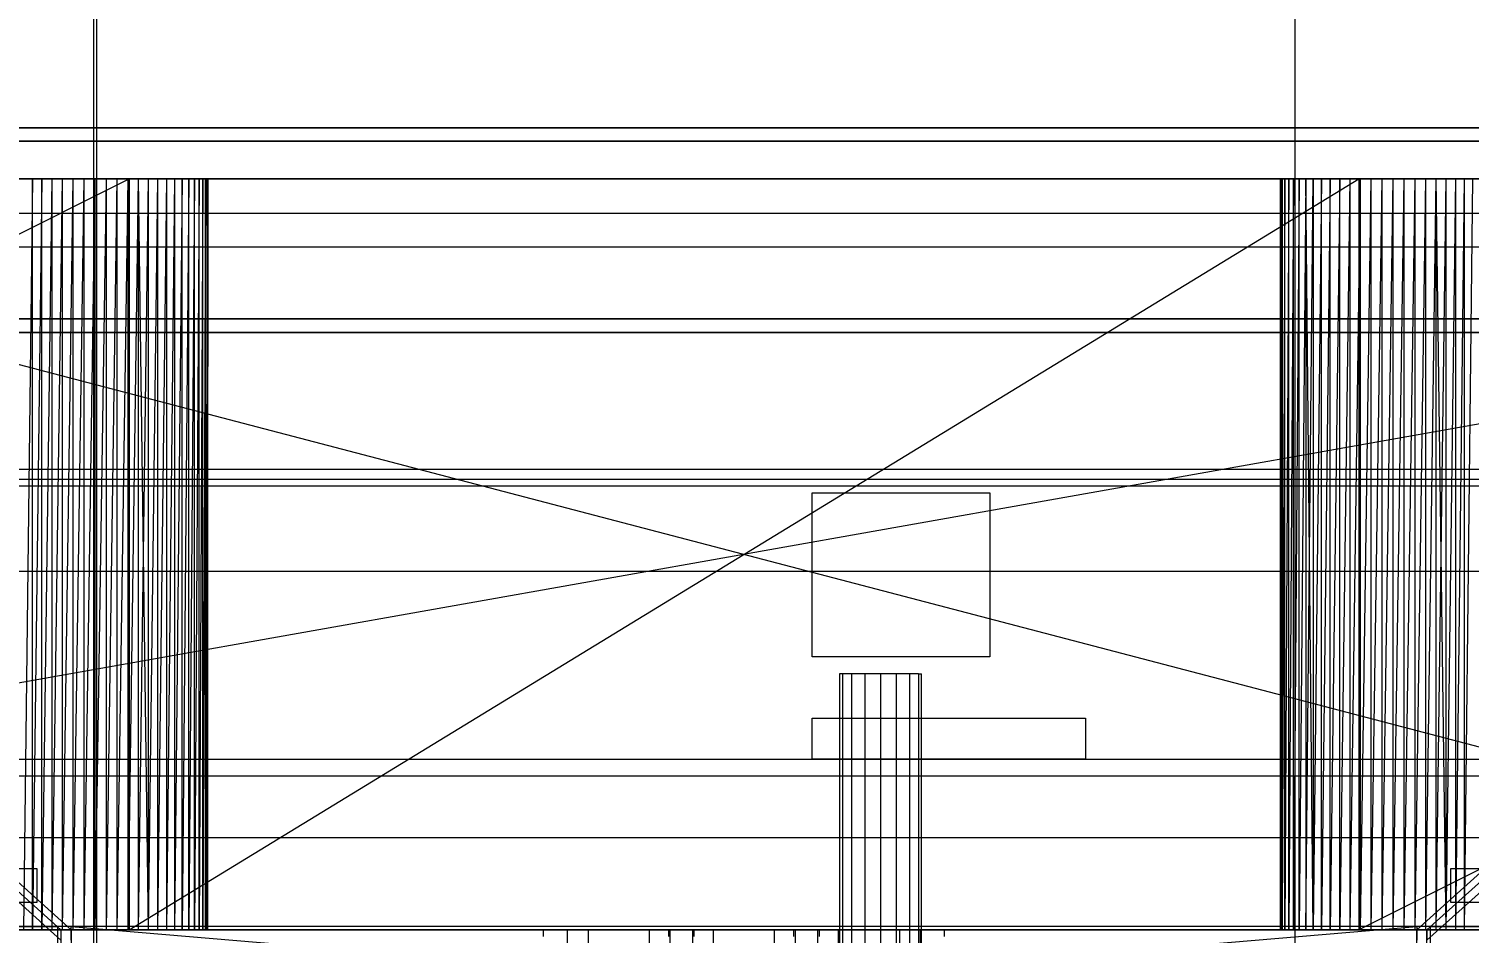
# Model space of a CAD drawing. Header units: millimetres. Extents: x -191664 to 191490, y -197311 to 10263.
# Drawn here: x 965.6 to 1387.4, y -110021 to -109756 of the extents above; entities that cross this region are included whole.
import ezdxf

# ---------------------------------------------------------------- set-up
doc = ezdxf.new("R2010")
doc.units = ezdxf.units.MM
doc.layers.add('DET_briquetadora_superior', color=7, linetype='Continuous', lineweight=0)
doc.layers.add('R15_COTAS_TRANSPORTE_P', color=1, linetype='Continuous', lineweight=0)
doc.dimstyles.new('PLANTA_20', dxfattribs={"dimtxt": 50, "dimasz": 30, "dimexe": 30, "dimexo": 16, "dimgap": 20, "dimtad": 1, "dimtih": 1, "dimtoh": 1, "dimdec": 1, "dimzin": 0, "dimdsep": 46, "dimcen": 0.09, "dimadec": 0, "dimazin": 0, "dimtfac": 1, "dimtdec": 4, "dimtofl": 0, "dimtmove": 0, "dimatfit": 3, "dimfxl": 1, "dimtolj": 1, "dimtzin": 0, "dimarcsym": 0})

# ---------------------------------------------------------------- blocks, each defined once
blk = doc.blocks.new('*D131')
at = {"layer": 'Defpoints', "color": 0, "transparency": 16777216}
for p in [(1100, -183968.15), (1139.8, -184162.66), (1104.62, -184212), (1304.62, -184212), (1304.62, -184212)]:
    blk.add_point(p, dxfattribs=at)
at = {"layer": 'R15_COTAS_TRANSPORTE_P', "color": 0, "lineweight": -2, "transparency": 16777216}
blk.add_arc((1304.62, -184212), 172.05, 140.0034, 169.9966, dxfattribs=at)
at = {"layer": 'R15_COTAS_TRANSPORTE_P', "color": 0, "transparency": 16777216}
for points in [[(1169.28, -184097.88), (1176.35, -184104.95), (1194.03, -184080.2)], [(1140.17, -184182.55), (1130.2, -184181.68), (1132.57, -184212)]]:
    blk.add_solid(points, dxfattribs=at)
blk = doc.blocks.new('*D133')
at = {"layer": 'Defpoints', "color": 0, "transparency": 16777216}
for p in [(439.69, -194147.98), (217.89, -194406.09), (-500, -194490), (-500, -194490), (500, -194490)]:
    blk.add_point(p, dxfattribs=at)
at = {"layer": 'R15_COTAS_TRANSPORTE_P', "color": 0, "lineweight": -2, "transparency": 16777216}
blk.add_arc((-500, -194490), 722.77, 2.37834, 17.62166, dxfattribs=at)
at = {"layer": 'R15_COTAS_TRANSPORTE_P', "color": 0, "transparency": 16777216}
for points in [[(184.12, -194272.81), (193.59, -194269.58), (179.18, -194242.8)], [(227.15, -194459.9), (217.15, -194460.11), (222.77, -194490)]]:
    blk.add_solid(points, dxfattribs=at)

msp = doc.modelspace()

# ---------------------------------------------------------------- linework, layer by layer
at = {"layer": 'DET_briquetadora_superior', "color": 9, "true_color": 0xb9c3c2}
for p, q in [((984.59, -109750), (984.59, -110030)), ((985.41, -109750), (985.41, -110030)), ((1336.35, -109750), (1336.35, -110030)), ((195, -109800), (2155, -109800)), ((995, -109800), (555, -109800)), ((1795, -109800), (555, -110020)), ((1795, -109800), (555, -109800)), ((555, -110020), (995, -109800)), ((1795, -109800), (568.33, -109800)), ((2071, -109800), (568.33, -109800)), ((675, -109800), (995, -109800)), ((755, -109800), (966.67, -109800)), ((755, -109800), (969.44, -109800)), ((755, -109800), (972.37, -109800)), ((755, -109800), (975.42, -109800)), ((755, -109800), (978.56, -109800)), ((755, -109800), (981.77, -109800)), ((755, -109800), (985, -109800)), ((755, -109800), (988.23, -109800)), ((755, -109800), (1595, -109800)), ((755, -109800), (1595, -110020)), ((995, -109800), (959.49, -109800)), ((995, -109800), (961.67, -109800)), ((966.67, -109800), (964.07, -110020)), ((966.67, -109800), (964.07, -109800)), ((964.07, -109800), (995, -109800)), ((969.44, -109800), (966.67, -110020)), ((966.67, -110020), (966.67, -109800)), ((969.44, -109800), (966.67, -109800)), ((966.67, -109800), (995, -109800)), ((972.37, -109800), (969.44, -110020)), ((969.44, -110020), (969.44, -109800)), ((972.37, -109800), (969.44, -109800)), ((969.44, -109800), (995, -109800)), ((975.42, -109800), (972.37, -110020)), ((972.37, -109800), (972.37, -110020)), ((975.42, -109800), (972.37, -109800)), ((972.37, -109800), (995, -109800)), ((978.56, -109800), (975.42, -110020)), ((975.42, -109800), (975.42, -110020)), ((978.56, -109800), (975.42, -109800)), ((975.42, -109800), (995, -109800)), ((981.77, -109800), (978.56, -110020)), ((978.56, -109800), (978.56, -110020)), ((981.77, -109800), (978.56, -109800)), ((978.56, -109800), (995, -109800)), ((985, -109800), (981.77, -110020)), ((981.77, -109800), (981.77, -110020)), ((985, -109800), (981.77, -109800)), ((981.77, -109800), (995, -109800)), ((988.23, -109800), (985, -110020)), ((985, -109800), (985, -110020)), ((988.23, -109800), (985, -109800)), ((985, -109800), (995, -109800)), ((991.44, -109800), (988.23, -110020)), ((988.23, -109800), (988.23, -110020)), ((991.44, -109800), (988.23, -109800)), ((988.23, -109800), (995, -109800)), ((1595, -109800), (988.23, -109800)), ((994.58, -109800), (991.44, -110020)), ((991.44, -109800), (991.44, -110020)), ((994.58, -109800), (991.44, -109800)), ((991.44, -109800), (995, -109800)), ((991.44, -109800), (1358.56, -109800)), ((1595, -109800), (991.44, -109800)), ((1361.77, -109800), (991.44, -109800)), ((997.63, -109800), (994.58, -110020)), ((994.58, -109800), (994.58, -110020)), ((997.63, -109800), (994.58, -109800)), ((994.58, -109800), (995, -109800)), ((994.58, -109800), (1355.42, -109800)), ((994.58, -109800), (1358.56, -109800)), ((995, -109800), (995, -110020)), ((997.63, -109800), (995, -109800)), ((1000.56, -109800), (995, -109800)), ((1003.33, -109800), (995, -109800)), ((1005.93, -109800), (995, -109800)), ((1008.33, -109800), (995, -109800)), ((1010.51, -109800), (995, -109800)), ((1012.44, -109800), (995, -109800)), ((1355, -109800), (995, -109800)), ((995, -110020), (1355, -109800)), ((1000.56, -109800), (997.63, -110020)), ((997.63, -109800), (997.63, -110020)), ((1000.56, -109800), (997.63, -109800)), ((997.63, -109800), (1352.37, -109800)), ((997.63, -109800), (1355.42, -109800)), ((997.63, -109800), (1000.56, -110020)), ((1003.33, -109800), (1000.56, -110020)), ((1000.56, -109800), (1000.56, -110020)), ((1003.33, -109800), (1000.56, -109800)), ((1000.56, -109800), (1349.44, -109800)), ((1352.37, -109800), (1000.56, -109800)), ((1005.93, -109800), (1003.33, -110020)), ((1003.33, -109800), (1003.33, -110020)), ((1005.93, -109800), (1003.33, -109800)), ((1003.33, -109800), (1344.07, -109800)), ((1003.33, -109800), (1346.67, -109800)), ((1003.33, -109800), (1349.44, -109800)), ((1008.33, -109800), (1005.93, -110020)), ((1005.93, -109800), (1005.93, -110020)), ((1008.33, -109800), (1005.93, -109800)), ((1005.93, -109800), (1344.07, -109800)), ((1010.51, -109800), (1008.33, -110020)), ((1008.33, -109800), (1008.33, -110020)), ((1010.51, -109800), (1008.33, -109800)), ((1008.33, -109800), (1341.67, -109800)), ((1344.07, -109800), (1008.33, -109800)), ((1012.44, -109800), (1010.51, -110020)), ((1010.51, -110020), (1010.51, -109800)), ((1012.44, -109800), (1010.51, -109800)), ((1010.51, -109800), (1339.49, -109800)), ((1341.67, -109800), (1010.51, -109800)), ((1014.1, -109800), (1012.44, -110020)), ((1012.44, -110020), (1012.44, -109800)), ((1014.1, -109800), (1012.44, -109800)), ((1012.44, -109800), (1355, -109800)), ((1012.44, -109800), (1337.56, -109800)), ((1012.44, -109800), (1335.9, -109800)), ((1012.44, -109800), (1339.49, -109800)), ((1015.49, -109800), (1014.1, -110020)), ((1014.1, -110020), (1014.1, -109800)), ((1015.49, -109800), (1014.1, -109800)), ((1014.1, -109800), (1335.9, -109800)), ((1016.58, -109800), (1015.49, -110020)), ((1015.49, -110020), (1015.49, -109800)), ((1016.58, -109800), (1015.49, -109800)), ((1015.49, -109800), (1335.9, -109800)), ((1015.49, -109800), (1334.51, -109800)), ((1333.42, -109800), (1015.49, -109800)), ((1017.37, -109800), (1016.58, -110020)), ((1016.58, -110020), (1016.58, -109800)), ((1017.37, -109800), (1016.58, -109800)), ((1016.58, -109800), (1333.42, -109800)), ((1332.63, -109800), (1016.58, -109800)), ((1016.58, -109800), (1334.51, -109800)), ((1017.84, -109800), (1017.37, -110020)), ((1017.37, -110020), (1017.37, -109800)), ((1017.84, -109800), (1017.37, -109800)), ((1017.37, -109800), (1332.63, -109800)), ((1018, -109800), (1017.84, -110020)), ((1017.84, -110020), (1017.84, -109800)), ((1018, -109800), (1017.84, -109800)), ((1017.84, -109800), (1332.63, -109800)), ((1017.84, -109800), (1332.16, -109800)), ((1332, -109800), (1017.84, -109800)), ((1018, -110020), (1018, -109800)), ((1018, -109800), (1332, -109800)), ((1018, -109800), (1332.16, -109800)), ((1332.16, -109800), (1332, -110020)), ((1332, -109800), (1332, -110020)), ((1332.16, -109800), (1332, -109800)), ((1332.16, -109800), (1332.16, -110020)), ((1332.63, -110020), (1332.16, -109800)), ((1332.63, -109800), (1332.16, -109800)), ((1332.16, -110020), (1332.63, -109800)), ((1333.42, -109800), (1332.63, -110020)), ((1332.63, -109800), (1332.63, -110020)), ((1333.42, -109800), (1332.63, -109800)), ((1334.51, -109800), (1333.42, -110020)), ((1333.42, -110020), (1333.42, -109800)), ((1334.51, -109800), (1333.42, -109800)), ((1335.9, -109800), (1334.51, -110020)), ((1334.51, -110020), (1334.51, -109800)), ((1335.9, -109800), (1334.51, -109800)), ((1337.56, -109800), (1335.9, -110020)), ((1335.9, -110020), (1335.9, -109800)), ((1337.56, -109800), (1335.9, -109800)), ((1339.49, -109800), (1337.56, -110020)), ((1337.56, -110020), (1337.56, -109800)), ((1339.49, -109800), (1337.56, -109800)), ((1337.56, -109800), (1355, -109800)), ((1339.49, -109800), (1339.49, -110020)), ((1341.67, -110020), (1339.49, -109800)), ((1341.67, -109800), (1339.49, -109800)), ((1355, -109800), (1339.49, -109800)), ((1339.49, -110020), (1341.67, -109800)), ((1344.07, -109800), (1341.67, -110020)), ((1341.67, -109800), (1341.67, -110020)), ((1344.07, -109800), (1341.67, -109800)), ((1341.67, -109800), (1355, -109800)), ((1346.67, -109800), (1344.07, -110020)), ((1344.07, -110020), (1344.07, -109800)), ((1346.67, -109800), (1344.07, -109800)), ((1344.07, -109800), (1355, -109800)), ((1349.44, -109800), (1346.67, -110020)), ((1346.67, -110020), (1346.67, -109800)), ((1349.44, -109800), (1346.67, -109800)), ((1346.67, -109800), (1355, -109800)), ((1352.37, -109800), (1349.44, -110020)), ((1349.44, -110020), (1349.44, -109800)), ((1352.37, -109800), (1349.44, -109800)), ((1349.44, -109800), (1355, -109800)), ((1355.42, -109800), (1352.37, -110020)), ((1352.37, -109800), (1352.37, -110020)), ((1355.42, -109800), (1352.37, -109800)), ((1352.37, -109800), (1355, -109800)), ((1795, -109800), (1355, -109800)), ((1355, -109800), (1355, -110020)), ((1355.42, -109800), (1355, -109800)), ((1358.56, -109800), (1355, -109800)), ((1361.77, -109800), (1355, -109800)), ((1365, -109800), (1355, -109800)), ((1368.23, -109800), (1355, -109800)), ((1371.44, -109800), (1355, -109800)), ((1374.58, -109800), (1355, -109800)), ((1377.63, -109800), (1355, -109800)), ((1380.56, -109800), (1355, -109800)), ((1383.33, -109800), (1355, -109800)), ((1385.93, -109800), (1355, -109800)), ((1388.33, -109800), (1355, -109800)), ((1390.51, -109800), (1355, -109800)), ((1675, -109800), (1355, -109800)), ((1795, -109800), (1355, -110020)), ((1358.56, -109800), (1355.42, -110020)), ((1355.42, -109800), (1355.42, -110020)), ((1358.56, -109800), (1355.42, -109800)), ((1361.77, -109800), (1358.56, -110020)), ((1358.56, -109800), (1358.56, -110020)), ((1361.77, -109800), (1358.56, -109800)), ((1365, -109800), (1361.77, -110020)), ((1361.77, -109800), (1361.77, -110020)), ((1365, -109800), (1361.77, -109800)), ((1361.77, -109800), (1595, -109800)), ((1368.23, -109800), (1365, -110020)), ((1365, -109800), (1365, -110020)), ((1368.23, -109800), (1365, -109800)), ((1365, -109800), (1595, -109800)), ((1371.44, -109800), (1368.23, -110020)), ((1368.23, -109800), (1368.23, -110020)), ((1371.44, -109800), (1368.23, -109800)), ((1368.23, -109800), (1595, -109800)), ((1374.58, -109800), (1371.44, -110020)), ((1371.44, -109800), (1371.44, -110020)), ((1374.58, -109800), (1371.44, -109800)), ((1371.44, -109800), (1595, -109800)), ((1377.63, -109800), (1374.58, -110020)), ((1374.58, -109800), (1374.58, -110020)), ((1377.63, -109800), (1374.58, -109800)), ((1374.58, -109800), (1595, -109800)), ((1380.56, -109800), (1377.63, -110020)), ((1377.63, -109800), (1377.63, -110020)), ((1380.56, -109800), (1377.63, -109800)), ((1377.63, -109800), (1595, -109800)), ((1377.63, -109800), (1380.56, -110020)), ((1383.33, -109800), (1380.56, -110020)), ((1380.56, -109800), (1380.56, -110020)), ((1383.33, -109800), (1380.56, -109800)), ((1380.56, -109800), (1595, -109800)), ((1385.93, -109800), (1383.33, -110020)), ((1383.33, -109800), (1383.33, -110020)), ((1385.93, -109800), (1383.33, -109800)), ((1383.33, -109800), (1595, -109800)), ((1388.33, -109800), (1385.93, -110020)), ((1385.93, -109800), (1385.93, -110020)), ((1388.33, -109800), (1385.93, -109800)), ((1385.93, -109800), (1595, -109800)), ((2155, -110020), (195, -110020)), ((279, -110020), (1781.67, -110020)), ((555, -110020), (995, -110020)), ((555, -110020), (1795, -110020)), ((555, -110020), (1781.67, -110020)), ((675, -110020), (995, -110020)), ((966.67, -110020), (755, -110020)), ((969.44, -110020), (755, -110020)), ((972.37, -110020), (755, -110020)), ((975.42, -110020), (755, -110020)), ((978.56, -110020), (755, -110020)), ((981.77, -110020), (755, -110020)), ((985, -110020), (755, -110020)), ((988.23, -110020), (755, -110020)), ((755, -110020), (1361.77, -110020)), ((1595, -110020), (755, -110020)), ((755, -110020), (1358.56, -110020)), ((959.49, -110020), (995, -110020)), ((961.67, -110020), (995, -110020)), ((964.07, -110020), (966.67, -110020)), ((964.07, -110020), (995, -110020)), ((966.67, -110020), (969.44, -110020)), ((966.67, -110020), (995, -110020)), ((969.44, -110020), (972.37, -110020)), ((969.44, -110020), (995, -110020)), ((972.37, -110020), (975.42, -110020)), ((972.37, -110020), (995, -110020)), ((975.42, -110020), (978.56, -110020)), ((975.42, -110020), (995, -110020)), ((978.56, -110020), (981.77, -110020)), ((978.56, -110020), (995, -110020)), ((981.77, -110020), (985, -110020)), ((981.77, -110020), (995, -110020)), ((985, -110020), (988.23, -110020)), ((985, -110020), (995, -110020)), ((988.23, -110020), (991.44, -110020)), ((988.23, -110020), (995, -110020)), ((988.23, -110020), (1358.56, -110020)), ((991.44, -110020), (994.58, -110020)), ((991.44, -110020), (995, -110020)), ((1355.42, -110020), (991.44, -110020)), ((1358.56, -110020), (991.44, -110020)), ((994.58, -110020), (997.63, -110020)), ((994.58, -110020), (995, -110020)), ((1352.37, -110020), (994.58, -110020)), ((1355.42, -110020), (994.58, -110020)), ((995, -110020), (1355, -110020)), ((1008.33, -110020), (995, -110020)), ((995, -110020), (1010.51, -110020)), ((1005.93, -110020), (995, -110020)), ((995, -110020), (1012.44, -110020)), ((1003.33, -110020), (995, -110020)), ((1000.56, -110020), (995, -110020)), ((997.63, -110020), (995, -110020)), ((997.63, -110020), (1000.56, -110020)), ((997.63, -110020), (1349.44, -110020)), ((1352.37, -110020), (997.63, -110020)), ((1000.56, -110020), (1003.33, -110020)), ((1346.67, -110020), (1000.56, -110020)), ((1349.44, -110020), (1000.56, -110020)), ((1003.33, -110020), (1005.93, -110020)), ((1346.67, -110020), (1003.33, -110020)), ((1005.93, -110020), (1008.33, -110020)), ((1341.67, -110020), (1005.93, -110020)), ((1344.07, -110020), (1005.93, -110020)), ((1346.67, -110020), (1005.93, -110020)), ((1008.33, -110020), (1010.51, -110020)), ((1008.33, -110020), (1339.49, -110020)), ((1341.67, -110020), (1008.33, -110020)), ((1010.51, -110020), (1012.44, -110020)), ((1010.51, -110020), (1337.56, -110020)), ((1339.49, -110020), (1010.51, -110020)), ((1012.44, -110020), (1014.1, -110020)), ((1012.44, -110020), (1337.56, -110020)), ((1335.9, -110020), (1012.44, -110020)), ((1012.44, -110020), (1355, -110020)), ((1014.1, -110020), (1015.49, -110020)), ((1014.1, -110020), (1335.9, -110020)), ((1334.51, -110020), (1014.1, -110020)), ((1015.49, -110020), (1016.58, -110020)), ((1015.49, -110020), (1334.51, -110020)), ((1333.42, -110020), (1015.49, -110020)), ((1016.58, -110020), (1017.37, -110020)), ((1333.42, -110020), (1016.58, -110020)), ((1017.37, -110020), (1017.84, -110020)), ((1017.37, -110020), (1333.42, -110020)), ((1332.63, -110020), (1017.37, -110020)), ((1332.16, -110020), (1017.37, -110020)), ((1017.84, -110020), (1018, -110020)), ((1332.16, -110020), (1017.84, -110020)), ((1017.84, -110020), (1332, -110020)), ((1018, -110020), (1332.16, -110020)), ((1332, -110020), (1018, -110020)), ((1332, -110020), (1332.16, -110020)), ((1332.16, -110020), (1332.63, -110020)), ((1332.63, -110020), (1333.42, -110020)), ((1333.42, -110020), (1334.51, -110020)), ((1334.51, -110020), (1335.9, -110020)), ((1335.9, -110020), (1337.56, -110020)), ((1337.56, -110020), (1339.49, -110020)), ((1337.56, -110020), (1355, -110020)), ((1339.49, -110020), (1341.67, -110020)), ((1339.49, -110020), (1355, -110020)), ((1341.67, -110020), (1344.07, -110020)), ((1341.67, -110020), (1355, -110020)), ((1344.07, -110020), (1346.67, -110020)), ((1344.07, -110020), (1355, -110020)), ((1346.67, -110020), (1349.44, -110020)), ((1346.67, -110020), (1355, -110020)), ((1349.44, -110020), (1352.37, -110020)), ((1349.44, -110020), (1355, -110020)), ((1352.37, -110020), (1355.42, -110020)), ((1352.37, -110020), (1355, -110020)), ((1355, -110020), (1795, -110020)), ((1675, -110020), (1355, -110020)), ((1388.33, -110020), (1355, -110020)), ((1355, -110020), (1390.51, -110020)), ((1385.93, -110020), (1355, -110020)), ((1383.33, -110020), (1355, -110020)), ((1380.56, -110020), (1355, -110020)), ((1377.63, -110020), (1355, -110020)), ((1374.58, -110020), (1355, -110020)), ((1371.44, -110020), (1355, -110020)), ((1368.23, -110020), (1355, -110020)), ((1365, -110020), (1355, -110020)), ((1361.77, -110020), (1355, -110020)), ((1358.56, -110020), (1355, -110020)), ((1355.42, -110020), (1355, -110020)), ((1355.42, -110020), (1358.56, -110020)), ((1358.56, -110020), (1361.77, -110020)), ((1361.77, -110020), (1365, -110020)), ((1595, -110020), (1361.77, -110020)), ((1365, -110020), (1368.23, -110020)), ((1595, -110020), (1365, -110020)), ((1368.23, -110020), (1371.44, -110020)), ((1595, -110020), (1368.23, -110020)), ((1371.44, -110020), (1374.58, -110020)), ((1595, -110020), (1371.44, -110020)), ((1374.58, -110020), (1377.63, -110020)), ((1595, -110020), (1374.58, -110020)), ((1377.63, -110020), (1380.56, -110020)), ((1595, -110020), (1377.63, -110020)), ((1380.56, -110020), (1383.33, -110020)), ((1595, -110020), (1380.56, -110020)), ((1383.33, -110020), (1385.93, -110020)), ((1595, -110020), (1383.33, -110020)), ((1385.93, -110020), (1388.33, -110020)), ((1595, -110020), (1385.93, -110020))]:
    msp.add_line(p, q, dxfattribs=at)
at = {"layer": 'DET_briquetadora_superior', "color": 8, "true_color": 0x667b86}
for p, q in [((2189.09, -109785), (139.09, -109785)), ((140.55, -109785), (2190.55, -109785)), ((2209.45, -109785), (159.45, -109785)), ((160.91, -109785), (2210.91, -109785)), ((140.55, -109789), (2190.55, -109789)), ((2209.45, -109789), (159.45, -109789)), ((2190.55, -109841), (140.55, -109841)), ((159.45, -109841), (2209.45, -109841)), ((139.09, -109845), (2189.09, -109845)), ((2190.55, -109845), (140.55, -109845)), ((159.45, -109845), (2209.45, -109845)), ((2210.91, -109845), (160.91, -109845))]:
    msp.add_line(p, q, dxfattribs=at)
at = {"layer": 'DET_briquetadora_superior', "color": 251, "true_color": 0x53616b}
for p, q in [((75, -109800), (2275, -109800)), ((75, -109810), (2275, -109810)), ((2275, -109820), (75, -109820)), ((2275, -109890), (75, -109890)), ((2275, -109915), (75, -109915)), ((895, -109970), (1455, -109970)), ((1455, -109975), (895, -109975))]:
    msp.add_line(p, q, dxfattribs=at)
at = {"layer": 'DET_briquetadora_superior', "color": 253, "true_color": 0xa8b8bb}
for p, q in [((975, -110020), (825, -109885)), ((825, -109885), (1525, -109885)), ((975, -110023), (825, -109888)), ((825, -109888), (1525, -109888)), ((828, -109885), (978, -110020)), ((1372, -110020), (1522, -109885)), ((1375, -110020), (1525, -109885)), ((1525, -109888), (1375, -110023)), ((1375, -110020), (975, -110020)), ((975, -110020), (975, -110023)), ((975, -110020), (975, -110400)), ((975, -110020), (978, -110020)), ((978, -110020), (978, -110400)), ((1372, -110400), (1372, -110020)), ((1375, -110020), (1372, -110020)), ((1375, -110400), (1375, -110020)), ((1375, -110020), (1375, -110023))]:
    msp.add_line(p, q, dxfattribs=at)
at = {"layer": 'DET_briquetadora_superior', "color": 145, "true_color": 0x4a879d}
for p, q in [((1195, -109940), (1195, -109892)), ((1195, -109892), (1247, -109892)), ((1247, -109892), (1247, -109940)), ((1247, -109940), (1195, -109940))]:
    msp.add_line(p, q, dxfattribs=at)
at = {"layer": 'DET_briquetadora_superior', "color": 9, "true_color": 0xb7c1c4}
for p, q in [((1203.91, -109945), (1203, -109945)), ((1203, -109945), (1203, -110045)), ((1206.51, -109945), (1203.91, -109945)), ((1203.91, -109945), (1203.91, -110045)), ((1210.41, -109945), (1206.51, -109945)), ((1206.51, -109945), (1206.51, -110045)), ((1215, -109945), (1210.41, -109945)), ((1210.41, -109945), (1210.41, -110045)), ((1219.59, -109945), (1215, -109945)), ((1215, -109945), (1215, -110045)), ((1223.49, -109945), (1219.59, -109945)), ((1219.59, -109945), (1219.59, -110045)), ((1226.09, -109945), (1223.49, -109945)), ((1223.49, -109945), (1223.49, -110045)), ((1226.09, -109945), (1227, -109945)), ((1226.09, -109945), (1226.09, -110045)), ((1227, -110045), (1227, -109945))]:
    msp.add_line(p, q, dxfattribs=at)
at = {"layer": 'DET_briquetadora_superior', "color": 252, "true_color": 0x78909c}
for p, q in [((1195, -109970), (1195, -109958)), ((1195, -109958), (1275, -109958)), ((1275, -109958), (1275, -109970)), ((1275, -109970), (1195, -109970))]:
    msp.add_line(p, q, dxfattribs=at)
at = {"layer": 'DET_briquetadora_superior', "color": 8, "true_color": 0x6f7d84}
for p, q in [((948, -109993), (1402, -109993)), ((1402, -110019), (948, -110019)), ((948, -110019), (974, -110019)), ((974, -110019), (974, -110401)), ((1372, -110019), (978, -110019)), ((978, -110019), (1060, -110026)), ((978, -110023), (978, -110019)), ((1290, -110026), (1372, -110019)), ((1372, -110019), (1372, -110023)), ((1376, -110401), (1376, -110019)), ((1376, -110019), (1402, -110019))]:
    msp.add_line(p, q, dxfattribs=at)
at = {"layer": 'DET_briquetadora_superior', "color": 9, "true_color": 0xaebbc0}
for p, q in [((958, -110002), (968, -110002)), ((968, -110002), (968, -110012)), ((1382, -110012), (1382, -110002)), ((1382, -110002), (1392, -110002)), ((968, -110012), (958, -110012)), ((1392, -110012), (1382, -110012))]:
    msp.add_line(p, q, dxfattribs=at)
at = {"layer": 'DET_briquetadora_superior', "color": 8, "true_color": 0x6d7b83}
for p, q in [((1116.36, -110022), (1116.36, -110020)), ((1116.36, -110020), (1160.36, -110020)), ((1123.36, -110026), (1123.36, -110020)), ((1123.36, -110020), (1129.36, -110020)), ((1129.36, -110020), (1129.36, -110026)), ((1147.36, -110026), (1147.36, -110020)), ((1147.36, -110020), (1153.36, -110020)), ((1153, -110022), (1153, -110020)), ((1153, -110020), (1197, -110020)), ((1153.36, -110020), (1153.36, -110026)), ((1160, -110026), (1160, -110020)), ((1160, -110020), (1166, -110020)), ((1160.36, -110020), (1160.36, -110022)), ((1166, -110020), (1166, -110026)), ((1184, -110026), (1184, -110020)), ((1184, -110020), (1190, -110020)), ((1189.64, -110022), (1189.64, -110020)), ((1189.64, -110020), (1233.64, -110020)), ((1190, -110020), (1190, -110026)), ((1196.64, -110026), (1196.64, -110020)), ((1196.64, -110020), (1202.64, -110020)), ((1197, -110020), (1197, -110022)), ((1202.64, -110020), (1202.64, -110026)), ((1220.64, -110026), (1220.64, -110020)), ((1220.64, -110020), (1226.64, -110020)), ((1226.64, -110020), (1226.64, -110026)), ((1233.64, -110020), (1233.64, -110022))]:
    msp.add_line(p, q, dxfattribs=at)

# ---------------------------------------------------------------- dimensions: what is measured, and where the dimension line sits
at = {"layer": 'R15_COTAS_TRANSPORTE_P'}
for base, line1, line2, picture, middle in [((217.89, -194406.09), ((-500, -194490), (500, -194490)), ((-500, -194490), (439.69, -194147.98)), '*D133', (191490.46, -33543.69)), ((1139.8, -184162.66), ((1304.62, -184212), (1104.62, -184212)), ((1304.62, -184212), (1100, -183968.15)), '*D131', (-166426.35, -78863.51))]:
    dim = msp.add_angular_dim_2l(base=base, line1=line1, line2=line2, dimstyle='PLANTA_20', dxfattribs=at)
    dim.commit()
    dim.dimension.update_dxf_attribs({"geometry": picture, "text_midpoint": middle})

doc.saveas('drawing.dxf')
